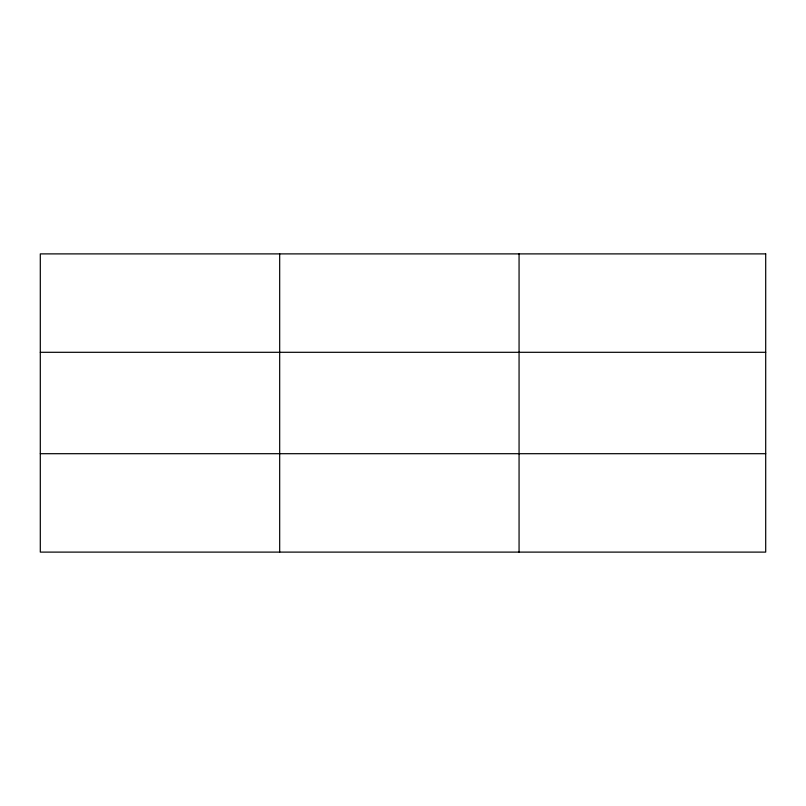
<?xml version="1.0" encoding="UTF-8"?>
<svg xmlns="http://www.w3.org/2000/svg" width="806" height="806" viewBox="0 0 806 806"><rect width="100%" height="100%" fill="white"/><g stroke="black" fill="none" stroke-linecap="round" stroke-linejoin="round"><path stroke-width="1.21" d="M279.682 552.11L279.682 253.89M519.064 552.11L519.064 253.89M40.3 352.303L765.7 352.303M40.3 453.697L765.7 453.697M765.7 253.89L765.7 552.11L40.3 552.11L40.3 253.89L765.7 253.89"/></g></svg>
